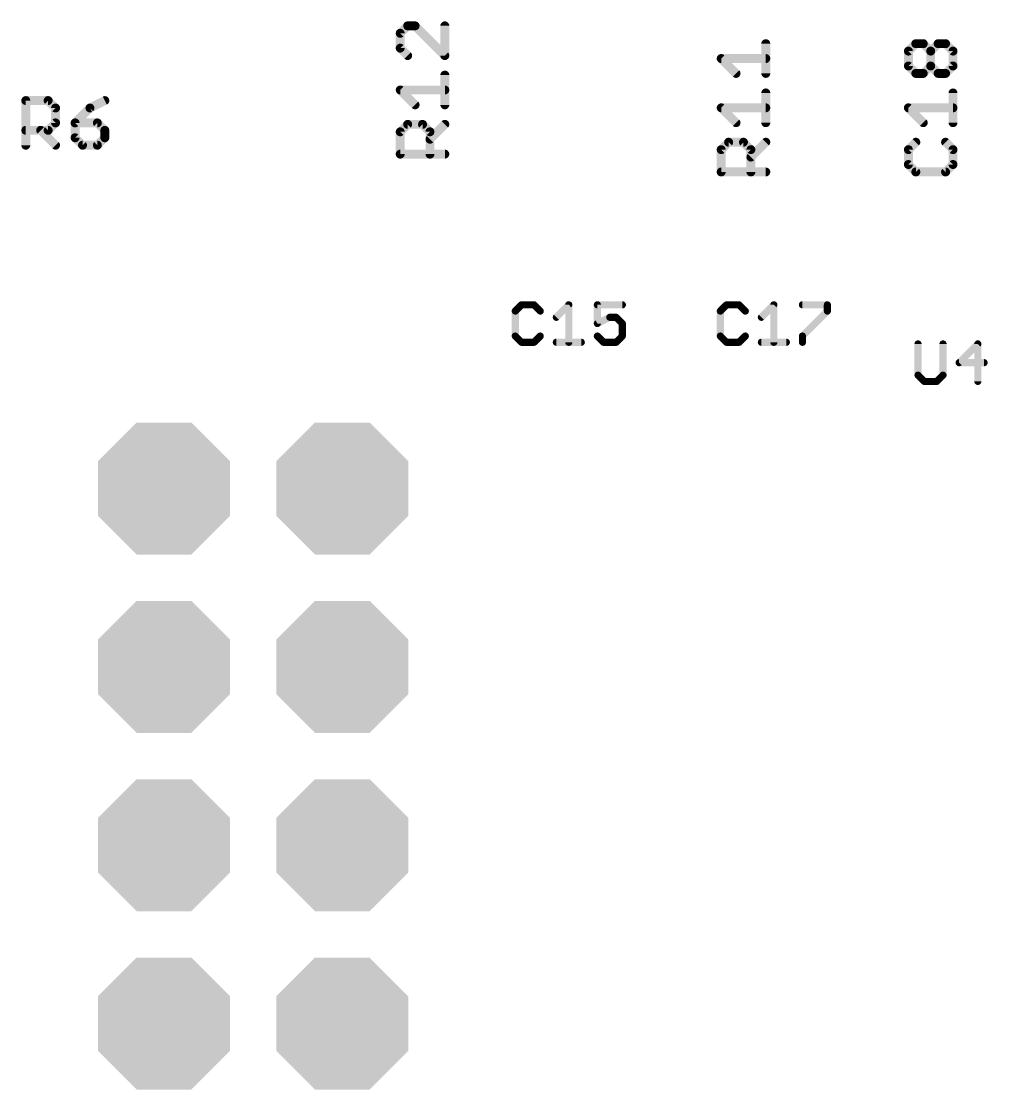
# Model space of a CAD drawing. Extents: x -38.3 to 35.6, y -39 to 39.9.
# Drawn here: x -14.73 to -0.97, y 10.49 to 25.7 of the extents above; entities that cross this region are included whole.
import ezdxf

# ---------------------------------------------------------------- set-up
doc = ezdxf.new("R2010")
doc.units = 0
doc.header["$MEASUREMENT"] = 0
doc.layers.get('0').update_dxf_attribs({"linetype": 'CONTINUOUS'})
doc.layers.add('25', color=253, linetype='CONTINUOUS')

# ---------------------------------------------------------------- blocks, each defined once
blk = doc.blocks.new('OCTAGONP')
at = {"const_width": 0.5}
blk.add_lwpolyline([(-0.25, -0.1036), (-0.25, 0.1036), (-0.1036, 0.25), (0.1036, 0.25), (0.25, 0.1036), (0.25, -0.1036), (0.1036, -0.25), (-0.1036, -0.25), (-0.25, -0.1036), (-0.25, 0.1036)], dxfattribs=at)

msp = doc.modelspace()

# ---------------------------------------------------------------- linework, layer by layer
at = {"layer": '25'}
for points, const_width in [([(-9.2291, 25.6395), (-9.335, 25.5335)], 0.127), ([(-9.335, 25.5335), (-9.335, 25.3217)], 0.127), ([(-9.1232, 25.6395), (-9.2291, 25.6395)], 0.127), ([(-8.6995, 25.2158), (-9.1232, 25.6395)], 0.127), ([(-8.6995, 25.6395), (-8.6995, 25.2158)], 0.127), ([(-4.1275, 24.9618), (-4.1275, 25.3855)], 0.127), ([(-2.096, 25.2795), (-1.9901, 25.3855)], 0.127), ([(-1.9901, 25.3855), (-1.8842, 25.3855)], 0.127), ([(-1.8842, 25.3855), (-1.7783, 25.2795)], 0.127), ([(-1.7783, 25.2795), (-1.6723, 25.3855)], 0.127), ([(-1.6723, 25.3855), (-1.5664, 25.3855)], 0.127), ([(-1.5664, 25.3855), (-1.4605, 25.2795)], 0.127), ([(-9.335, 25.3217), (-9.2291, 25.2158)], 0.127), ([(-2.096, 25.0677), (-2.096, 25.2795)], 0.127), ([(-1.7783, 25.0677), (-1.7783, 25.2795)], 0.127), ([(-1.4605, 25.2795), (-1.4605, 25.0677)], 0.127), ([(-4.5512, 24.9618), (-4.763, 25.1736)], 0.127), ([(-4.763, 25.1736), (-4.1275, 25.1736)], 0.127), ([(-1.9901, 24.9618), (-2.096, 25.0677)], 0.127), ([(-1.7783, 25.0677), (-1.8842, 24.9618)], 0.127), ([(-1.6723, 24.9618), (-1.7783, 25.0677)], 0.127), ([(-1.4605, 25.0677), (-1.5664, 24.9618)], 0.127), ([(-8.6995, 24.5141), (-8.6995, 24.9378)], 0.127), ([(-1.8842, 24.9618), (-1.9901, 24.9618)], 0.127), ([(-1.5664, 24.9618), (-1.6723, 24.9618)], 0.127), ([(-9.1232, 24.5141), (-9.335, 24.726)], 0.127), ([(-9.335, 24.726), (-8.6995, 24.726)], 0.127), ([(-4.1275, 24.2601), (-4.1275, 24.6838)], 0.127), ([(-1.4605, 24.2601), (-1.4605, 24.6838)], 0.127), ([(-14.6685, 23.9395), (-14.6685, 24.575)], 0.127), ([(-14.6685, 24.575), (-14.3507, 24.575)], 0.127), ([(-14.3507, 24.575), (-14.2448, 24.4691)], 0.127), ([(-14.2448, 24.4691), (-14.2448, 24.2573)], 0.127), ([(-13.755, 24.4691), (-13.9669, 24.2573)], 0.127), ([(-13.5432, 24.575), (-13.755, 24.4691)], 0.127), ([(-4.5512, 24.2601), (-4.763, 24.472)], 0.127), ([(-4.763, 24.472), (-4.1275, 24.472)], 0.127), ([(-1.8842, 24.2601), (-2.096, 24.472)], 0.127), ([(-2.096, 24.472), (-1.4605, 24.472)], 0.127), ([(-14.3507, 24.1513), (-14.6685, 24.1513)], 0.127), ([(-14.4567, 24.1513), (-14.2448, 23.9395)], 0.127), ([(-14.2448, 24.2573), (-14.3507, 24.1513)], 0.127), ([(-13.9669, 24.2573), (-13.9669, 24.0454)], 0.127), ([(-13.6491, 24.2573), (-13.9669, 24.2573)], 0.127), ([(-13.5432, 24.1513), (-13.6491, 24.2573)], 0.127), ([(-13.5432, 24.0454), (-13.5432, 24.1513)], 0.127), ([(-9.335, 24.1303), (-9.2291, 24.2362)], 0.127), ([(-9.335, 23.8125), (-9.335, 24.1303)], 0.127), ([(-9.2291, 24.2362), (-9.0173, 24.2362)], 0.127), ([(-9.0173, 24.2362), (-8.9113, 24.1303)], 0.127), ([(-8.9113, 24.0243), (-8.6995, 24.2362)], 0.127), ([(-8.9113, 24.1303), (-8.9113, 23.8125)], 0.127), ([(-13.9669, 24.0454), (-13.8609, 23.9395)], 0.127), ([(-13.6491, 23.9395), (-13.5432, 24.0454)], 0.127), ([(-4.763, 23.8763), (-4.6571, 23.9822)], 0.127), ([(-4.6571, 23.9822), (-4.4453, 23.9822)], 0.127), ([(-4.4453, 23.9822), (-4.3393, 23.8763)], 0.127), ([(-4.3393, 23.7703), (-4.1275, 23.9822)], 0.127), ([(-1.9901, 23.9822), (-2.096, 23.8763)], 0.127), ([(-1.4605, 23.8763), (-1.5664, 23.9822)], 0.127), ([(-13.8609, 23.9395), (-13.6491, 23.9395)], 0.127), ([(-4.763, 23.5585), (-4.763, 23.8763)], 0.127), ([(-4.3393, 23.8763), (-4.3393, 23.5585)], 0.127), ([(-2.096, 23.8763), (-2.096, 23.6644)], 0.127), ([(-1.4605, 23.6644), (-1.4605, 23.8763)], 0.127), ([(-8.6995, 23.8125), (-9.335, 23.8125)], 0.127), ([(-4.1275, 23.5585), (-4.763, 23.5585)], 0.127), ([(-2.096, 23.6644), (-1.9901, 23.5585)], 0.127), ([(-1.9901, 23.5585), (-1.5664, 23.5585)], 0.127), ([(-1.5664, 23.5585), (-1.4605, 23.6644)], 0.127), ([(-7.6072, 21.6667), (-7.6962, 21.5777)], 0.1016), ([(-7.6962, 21.5777), (-7.6962, 21.2218)], 0.1016), ([(-7.4293, 21.6667), (-7.6072, 21.6667)], 0.1016), ([(-7.3403, 21.5777), (-7.4293, 21.6667)], 0.1016), ([(-7.1115, 21.4887), (-6.9336, 21.6667)], 0.1016), ([(-6.9336, 21.6667), (-6.9336, 21.1328)], 0.1016), ([(-6.1709, 21.6667), (-6.5268, 21.6667)], 0.1016), ([(-6.5268, 21.6667), (-6.5268, 21.3997)], 0.1016), ([(-4.6862, 21.6667), (-4.7752, 21.5777)], 0.1016), ([(-4.7752, 21.5777), (-4.7752, 21.2218)], 0.1016), ([(-4.5083, 21.6667), (-4.6862, 21.6667)], 0.1016), ([(-4.4193, 21.5777), (-4.5083, 21.6667)], 0.1016), ([(-4.1905, 21.4887), (-4.0126, 21.6667)], 0.1016), ([(-4.0126, 21.6667), (-4.0126, 21.1328)], 0.1016), ([(-3.6058, 21.6667), (-3.2499, 21.6667)], 0.1016), ([(-3.2499, 21.5777), (-3.6058, 21.2218)], 0.1016), ([(-3.2499, 21.6667), (-3.2499, 21.5777)], 0.1016), ([(-6.5268, 21.3997), (-6.3489, 21.4887)], 0.1016), ([(-6.3489, 21.4887), (-6.2599, 21.4887)], 0.1016), ([(-6.2599, 21.4887), (-6.1709, 21.3997)], 0.1016), ([(-6.1709, 21.3997), (-6.1709, 21.2218)], 0.1016), ([(-7.6962, 21.2218), (-7.6072, 21.1328)], 0.1016), ([(-7.6072, 21.1328), (-7.4293, 21.1328)], 0.1016), ([(-7.4293, 21.1328), (-7.3403, 21.2218)], 0.1016), ([(-7.1115, 21.1328), (-6.7556, 21.1328)], 0.1016), ([(-6.4378, 21.1328), (-6.5268, 21.2218)], 0.1016), ([(-6.2599, 21.1328), (-6.4378, 21.1328)], 0.1016), ([(-6.1709, 21.2218), (-6.2599, 21.1328)], 0.1016), ([(-4.7752, 21.2218), (-4.6862, 21.1328)], 0.1016), ([(-4.6862, 21.1328), (-4.5083, 21.1328)], 0.1016), ([(-4.5083, 21.1328), (-4.4193, 21.2218)], 0.1016), ([(-4.1905, 21.1328), (-3.8346, 21.1328)], 0.1016), ([(-3.6058, 21.2218), (-3.6058, 21.1328)], 0.1016), ([(-1.9586, 21.1097), (-1.9586, 20.6648)], 0.1016), ([(-1.6027, 20.6648), (-1.6027, 21.1097)], 0.1016), ([(-1.107, 21.1097), (-1.3739, 20.8427)], 0.1016), ([(-1.107, 20.5758), (-1.107, 21.1097)], 0.1016), ([(-1.3739, 20.8427), (-1.018, 20.8427)], 0.1016), ([(-1.9586, 20.6648), (-1.8696, 20.5758)], 0.1016), ([(-1.6917, 20.5758), (-1.6027, 20.6648)], 0.1016), ([(-1.8696, 20.5758), (-1.6917, 20.5758)], 0.1016)]:
    msp.add_lwpolyline(points, dxfattribs=dict(at, const_width=const_width))
for points, const_width in [([(-9.3033, 25.5335, 1), (-9.3668, 25.5335)], 0.0635), ([(-9.3575, 25.556, 1), (-9.3126, 25.5111)], 0.0635), ([(-9.2291, 25.6712, 1), (-9.2291, 25.6077)], 0.0635), ([(-9.2067, 25.617, 1), (-9.2516, 25.6619)], 0.0635), ([(-9.1007, 25.6619, 1), (-9.1456, 25.617)], 0.0635), ([(-9.1232, 25.6077, 1), (-9.1232, 25.6712)], 0.0635), ([(-8.6677, 25.6395, 1), (-8.7313, 25.6395)], 0.0635), ([(-4.0958, 25.3855, 1), (-4.1593, 25.3855)], 0.0635), ([(-1.9901, 25.4172, 1), (-1.9901, 25.3537)], 0.0635), ([(-1.9677, 25.363, 1), (-2.0126, 25.4079)], 0.0635), ([(-1.8617, 25.4079, 1), (-1.9066, 25.363)], 0.0635), ([(-1.8842, 25.3537, 1), (-1.8842, 25.4172)], 0.0635), ([(-1.6723, 25.4172, 1), (-1.6723, 25.3537)], 0.0635), ([(-1.6499, 25.363, 1), (-1.6948, 25.4079)], 0.0635), ([(-1.544, 25.4079, 1), (-1.5889, 25.363)], 0.0635), ([(-1.5664, 25.3537, 1), (-1.5664, 25.4172)], 0.0635), ([(-9.3126, 25.3441, 1), (-9.3575, 25.2992)], 0.0635), ([(-9.3668, 25.3217, 1), (-9.3033, 25.3217)], 0.0635), ([(-9.2516, 25.1933, 1), (-9.2067, 25.2382)], 0.0635), ([(-8.722, 25.1933, 1), (-8.677, 25.2382)], 0.0635), ([(-2.0643, 25.2795, 1), (-2.1278, 25.2795)], 0.0635), ([(-2.1185, 25.302, 1), (-2.0736, 25.2571)], 0.0635), ([(-1.7465, 25.2795, 1), (-1.81, 25.2795)], 0.0635), ([(-1.8007, 25.302, 1), (-1.7558, 25.2571)], 0.0635), ([(-1.8007, 25.2571, 1), (-1.7558, 25.302)], 0.0635), ([(-1.4288, 25.2795, 1), (-1.4923, 25.2795)], 0.0635), ([(-1.483, 25.2571, 1), (-1.438, 25.302)], 0.0635), ([(-8.7313, 25.2158, 1), (-8.6677, 25.2158)], 0.0635), ([(-4.763, 25.2054, 1), (-4.763, 25.1419)], 0.0635), ([(-4.7406, 25.1961, 1), (-4.7855, 25.1512)], 0.0635), ([(-4.1275, 25.1419, 1), (-4.1275, 25.2054)], 0.0635), ([(-2.0736, 25.0901, 1), (-2.1185, 25.0452)], 0.0635), ([(-1.7558, 25.0901, 1), (-1.8007, 25.0452)], 0.0635), ([(-1.7558, 25.0452, 1), (-1.8007, 25.0901)], 0.0635), ([(-1.438, 25.0452, 1), (-1.483, 25.0901)], 0.0635), ([(-8.6677, 24.9378, 1), (-8.7313, 24.9378)], 0.0635), ([(-4.5736, 24.9393, 1), (-4.5287, 24.9842)], 0.0635), ([(-4.1593, 24.9618, 1), (-4.0958, 24.9618)], 0.0635), ([(-2.1278, 25.0677, 1), (-2.0643, 25.0677)], 0.0635), ([(-1.9901, 24.9935, 1), (-1.9901, 24.93)], 0.0635), ([(-2.0126, 24.9393, 1), (-1.9677, 24.9842)], 0.0635), ([(-1.9066, 24.9842, 1), (-1.8617, 24.9393)], 0.0635), ([(-1.8842, 24.93, 1), (-1.8842, 24.9935)], 0.0635), ([(-1.81, 25.0677, 1), (-1.7465, 25.0677)], 0.0635), ([(-1.6723, 24.9935, 1), (-1.6723, 24.93)], 0.0635), ([(-1.6948, 24.9393, 1), (-1.6499, 24.9842)], 0.0635), ([(-1.5889, 24.9842, 1), (-1.544, 24.9393)], 0.0635), ([(-1.5664, 24.93, 1), (-1.5664, 24.9935)], 0.0635), ([(-1.4923, 25.0677, 1), (-1.4288, 25.0677)], 0.0635), ([(-9.3126, 24.7484, 1), (-9.3575, 24.7035)], 0.0635), ([(-9.335, 24.7577, 1), (-9.335, 24.6942)], 0.0635), ([(-8.6995, 24.6942, 1), (-8.6995, 24.7577)], 0.0635), ([(-4.0958, 24.6838, 1), (-4.1593, 24.6838)], 0.0635), ([(-1.4288, 24.6838, 1), (-1.4923, 24.6838)], 0.0635), ([(-14.6367, 24.575, 1), (-14.7003, 24.575)], 0.0635), ([(-14.6685, 24.6068, 1), (-14.6685, 24.5433)], 0.0635), ([(-14.3283, 24.5975, 1), (-14.3732, 24.5526)], 0.0635), ([(-14.3507, 24.5433, 1), (-14.3507, 24.6068)], 0.0635), ([(-14.2131, 24.4691, 1), (-14.2766, 24.4691)], 0.0635), ([(-14.2673, 24.4467, 1), (-14.2224, 24.4916)], 0.0635), ([(-13.7692, 24.4975, 1), (-13.7408, 24.4407)], 0.0635), ([(-13.7326, 24.4467, 1), (-13.7775, 24.4916)], 0.0635), ([(-13.529, 24.5466, 1), (-13.5574, 24.6034)], 0.0635), ([(-9.1456, 24.4917, 1), (-9.1007, 24.5366)], 0.0635), ([(-8.7313, 24.5141, 1), (-8.6677, 24.5141)], 0.0635), ([(-4.7406, 24.4944, 1), (-4.7855, 24.4495)], 0.0635), ([(-4.763, 24.5037, 1), (-4.763, 24.4402)], 0.0635), ([(-4.1275, 24.4402, 1), (-4.1275, 24.5037)], 0.0635), ([(-2.0736, 24.4944, 1), (-2.1185, 24.4495)], 0.0635), ([(-2.096, 24.5037, 1), (-2.096, 24.4402)], 0.0635), ([(-1.4605, 24.4402, 1), (-1.4605, 24.5037)], 0.0635), ([(-14.6685, 24.1831, 1), (-14.6685, 24.1196)], 0.0635), ([(-14.4342, 24.1738, 1), (-14.4791, 24.1289)], 0.0635), ([(-14.3732, 24.1738, 1), (-14.3283, 24.1289)], 0.0635), ([(-14.3507, 24.1196, 1), (-14.3507, 24.1831)], 0.0635), ([(-14.2766, 24.2573, 1), (-14.2131, 24.2573)], 0.0635), ([(-14.2224, 24.2348, 1), (-14.2673, 24.2797)], 0.0635), ([(-13.9351, 24.2573, 1), (-13.9986, 24.2573)], 0.0635), ([(-13.9669, 24.289, 1), (-13.9669, 24.2255)], 0.0635), ([(-13.9893, 24.2797, 1), (-13.9444, 24.2348)], 0.0635), ([(-13.6266, 24.2797, 1), (-13.6715, 24.2348)], 0.0635), ([(-13.6491, 24.2255, 1), (-13.6491, 24.289)], 0.0635), ([(-13.5114, 24.1513, 1), (-13.5749, 24.1513)], 0.0635), ([(-13.5656, 24.1289, 1), (-13.5207, 24.1738)], 0.0635), ([(-9.3033, 24.1303, 1), (-9.3668, 24.1303)], 0.0635), ([(-9.2291, 24.2679, 1), (-9.2291, 24.2044)], 0.0635), ([(-9.2067, 24.2137, 1), (-9.2516, 24.2586)], 0.0635), ([(-8.9948, 24.2586, 1), (-9.0397, 24.2137)], 0.0635), ([(-9.0173, 24.2044, 1), (-9.0173, 24.2679)], 0.0635), ([(-8.8796, 24.1303, 1), (-8.9431, 24.1303)], 0.0635), ([(-8.677, 24.2137, 1), (-8.722, 24.2586)], 0.0635), ([(-4.5736, 24.2377, 1), (-4.5287, 24.2826)], 0.0635), ([(-4.1593, 24.2601, 1), (-4.0958, 24.2601)], 0.0635), ([(-1.9066, 24.2377, 1), (-1.8617, 24.2826)], 0.0635), ([(-1.4923, 24.2601, 1), (-1.4288, 24.2601)], 0.0635), ([(-13.9986, 24.0454, 1), (-13.9351, 24.0454)], 0.0635), ([(-13.9444, 24.0679, 1), (-13.9893, 24.023)], 0.0635), ([(-13.5749, 24.0454, 1), (-13.5114, 24.0454)], 0.0635), ([(-13.5207, 24.023, 1), (-13.5656, 24.0679)], 0.0635), ([(-9.3575, 24.1527, 1), (-9.3126, 24.1078)], 0.0635), ([(-8.9338, 24.0468, 1), (-8.8889, 24.0019)], 0.0635), ([(-8.9338, 24.1078, 1), (-8.8889, 24.1527)], 0.0635), ([(-4.6571, 24.0139, 1), (-4.6571, 23.9504)], 0.0635), ([(-4.6347, 23.9597, 1), (-4.6796, 24.0046)], 0.0635), ([(-4.4228, 24.0046, 1), (-4.4677, 23.9597)], 0.0635), ([(-4.4453, 23.9504, 1), (-4.4453, 24.0139)], 0.0635), ([(-4.105, 23.9597, 1), (-4.15, 24.0046)], 0.0635), ([(-1.9677, 23.9597, 1), (-2.0126, 24.0046)], 0.0635), ([(-1.544, 24.0046, 1), (-1.5889, 23.9597)], 0.0635), ([(-14.7003, 23.9395, 1), (-14.6367, 23.9395)], 0.0635), ([(-14.2673, 23.917, 1), (-14.2224, 23.962)], 0.0635), ([(-13.8609, 23.9713, 1), (-13.8609, 23.9078)], 0.0635), ([(-13.8834, 23.917, 1), (-13.8385, 23.962)], 0.0635), ([(-13.6715, 23.962, 1), (-13.6266, 23.917)], 0.0635), ([(-13.6491, 23.9078, 1), (-13.6491, 23.9713)], 0.0635), ([(-4.7313, 23.8763, 1), (-4.7948, 23.8763)], 0.0635), ([(-4.7855, 23.8987, 1), (-4.7406, 23.8538)], 0.0635), ([(-4.3076, 23.8763, 1), (-4.3711, 23.8763)], 0.0635), ([(-4.3618, 23.8538, 1), (-4.3169, 23.8987)], 0.0635), ([(-2.0643, 23.8763, 1), (-2.1278, 23.8763)], 0.0635), ([(-2.1185, 23.8987, 1), (-2.0736, 23.8538)], 0.0635), ([(-1.4288, 23.8763, 1), (-1.4923, 23.8763)], 0.0635), ([(-1.483, 23.8538, 1), (-1.438, 23.8987)], 0.0635), ([(-9.335, 23.8442, 1), (-9.335, 23.7808)], 0.0635), ([(-9.3668, 23.8125, 1), (-9.3033, 23.8125)], 0.0635), ([(-8.9431, 23.8125, 1), (-8.8796, 23.8125)], 0.0635), ([(-8.6995, 23.7808, 1), (-8.6995, 23.8442)], 0.0635), ([(-4.3618, 23.7928, 1), (-4.3169, 23.7479)], 0.0635), ([(-4.7948, 23.5585, 1), (-4.7313, 23.5585)], 0.0635), ([(-4.763, 23.5903, 1), (-4.763, 23.5268)], 0.0635), ([(-4.3711, 23.5585, 1), (-4.3076, 23.5585)], 0.0635), ([(-4.1275, 23.5268, 1), (-4.1275, 23.5903)], 0.0635), ([(-2.1278, 23.6644, 1), (-2.0643, 23.6644)], 0.0635), ([(-2.0736, 23.6869, 1), (-2.1185, 23.642)], 0.0635), ([(-1.9901, 23.5903, 1), (-1.9901, 23.5268)], 0.0635), ([(-2.0126, 23.536, 1), (-1.9677, 23.581)], 0.0635), ([(-1.5889, 23.581, 1), (-1.544, 23.536)], 0.0635), ([(-1.5664, 23.5268, 1), (-1.5664, 23.5903)], 0.0635), ([(-1.4923, 23.6644, 1), (-1.4288, 23.6644)], 0.0635), ([(-1.438, 23.642, 1), (-1.483, 23.6869)], 0.0635), ([(-7.6708, 21.5777, 1), (-7.7216, 21.5777)], 0.0508), ([(-7.7142, 21.5956, 1), (-7.6782, 21.5597)], 0.0508), ([(-7.6072, 21.6921, 1), (-7.6072, 21.6413)], 0.0508), ([(-7.5893, 21.6487, 1), (-7.6252, 21.6846)], 0.0508), ([(-7.4113, 21.6846, 1), (-7.4472, 21.6487)], 0.0508), ([(-7.4293, 21.6413, 1), (-7.4293, 21.6921)], 0.0508), ([(-7.3583, 21.5597, 1), (-7.3223, 21.5956)], 0.0508), ([(-6.9082, 21.6667, 1), (-6.959, 21.6667)], 0.0508), ([(-6.9156, 21.6487, 1), (-6.9515, 21.6846)], 0.0508), ([(-6.5268, 21.6921, 1), (-6.5268, 21.6413)], 0.0508), ([(-6.5014, 21.6667, 1), (-6.5522, 21.6667)], 0.0508), ([(-6.1709, 21.6413, 1), (-6.1709, 21.6921)], 0.0508), ([(-4.7498, 21.5777, 1), (-4.8006, 21.5777)], 0.0508), ([(-4.7932, 21.5956, 1), (-4.7572, 21.5597)], 0.0508), ([(-4.6862, 21.6921, 1), (-4.6862, 21.6413)], 0.0508), ([(-4.6683, 21.6487, 1), (-4.7042, 21.6846)], 0.0508), ([(-4.4903, 21.6846, 1), (-4.5262, 21.6487)], 0.0508), ([(-4.5083, 21.6413, 1), (-4.5083, 21.6921)], 0.0508), ([(-4.4373, 21.5597, 1), (-4.4013, 21.5956)], 0.0508), ([(-3.9872, 21.6667, 1), (-4.038, 21.6667)], 0.0508), ([(-3.9946, 21.6487, 1), (-4.0305, 21.6846)], 0.0508), ([(-3.6058, 21.6921, 1), (-3.6058, 21.6413)], 0.0508), ([(-3.2245, 21.6667, 1), (-3.2753, 21.6667)], 0.0508), ([(-3.2753, 21.5777, 1), (-3.2245, 21.5777)], 0.0508), ([(-3.2319, 21.5597, 1), (-3.2679, 21.5956)], 0.0508), ([(-3.2499, 21.6413, 1), (-3.2499, 21.6921)], 0.0508), ([(-7.1295, 21.5067, 1), (-7.0935, 21.4707)], 0.0508), ([(-6.3489, 21.5141, 1), (-6.3489, 21.4633)], 0.0508), ([(-6.3375, 21.466, 1), (-6.3602, 21.5114)], 0.0508), ([(-6.2419, 21.5067, 1), (-6.2778, 21.4707)], 0.0508), ([(-6.2599, 21.4633, 1), (-6.2599, 21.5141)], 0.0508), ([(-6.1455, 21.3997, 1), (-6.1963, 21.3997)], 0.0508), ([(-4.2085, 21.5067, 1), (-4.1725, 21.4707)], 0.0508), ([(-6.5382, 21.4224, 1), (-6.5154, 21.377)], 0.0508), ([(-6.5522, 21.3997, 1), (-6.5014, 21.3997)], 0.0508), ([(-6.1889, 21.3818, 1), (-6.1529, 21.4177)], 0.0508), ([(-7.6782, 21.2397, 1), (-7.7142, 21.2038)], 0.0508), ([(-7.7216, 21.2218, 1), (-7.6708, 21.2218)], 0.0508), ([(-7.6072, 21.1582, 1), (-7.6072, 21.1074)], 0.0508), ([(-7.6252, 21.1148, 1), (-7.5893, 21.1508)], 0.0508), ([(-7.4472, 21.1508, 1), (-7.4113, 21.1148)], 0.0508), ([(-7.4293, 21.1074, 1), (-7.4293, 21.1582)], 0.0508), ([(-7.3223, 21.2038, 1), (-7.3583, 21.2397)], 0.0508), ([(-7.1115, 21.1582, 1), (-7.1115, 21.1074)], 0.0508), ([(-6.959, 21.1328, 1), (-6.9082, 21.1328)], 0.0508), ([(-6.7556, 21.1074, 1), (-6.7556, 21.1582)], 0.0508), ([(-6.5088, 21.2397, 1), (-6.5448, 21.2038)], 0.0508), ([(-6.4378, 21.1582, 1), (-6.4378, 21.1074)], 0.0508), ([(-6.4558, 21.1148, 1), (-6.4199, 21.1508)], 0.0508), ([(-6.2778, 21.1508, 1), (-6.2419, 21.1148)], 0.0508), ([(-6.2599, 21.1074, 1), (-6.2599, 21.1582)], 0.0508), ([(-6.1963, 21.2218, 1), (-6.1455, 21.2218)], 0.0508), ([(-6.1529, 21.2038, 1), (-6.1889, 21.2397)], 0.0508), ([(-4.7572, 21.2397, 1), (-4.7932, 21.2038)], 0.0508), ([(-4.8006, 21.2218, 1), (-4.7498, 21.2218)], 0.0508), ([(-4.6862, 21.1582, 1), (-4.6862, 21.1074)], 0.0508), ([(-4.7042, 21.1148, 1), (-4.6683, 21.1508)], 0.0508), ([(-4.5262, 21.1508, 1), (-4.4903, 21.1148)], 0.0508), ([(-4.5083, 21.1074, 1), (-4.5083, 21.1582)], 0.0508), ([(-4.4013, 21.2038, 1), (-4.4373, 21.2397)], 0.0508), ([(-4.1905, 21.1582, 1), (-4.1905, 21.1074)], 0.0508), ([(-4.038, 21.1328, 1), (-3.9872, 21.1328)], 0.0508), ([(-3.8346, 21.1074, 1), (-3.8346, 21.1582)], 0.0508), ([(-3.5804, 21.2218, 1), (-3.6312, 21.2218)], 0.0508), ([(-3.6238, 21.2397, 1), (-3.5878, 21.2038)], 0.0508), ([(-3.6312, 21.1328, 1), (-3.5804, 21.1328)], 0.0508), ([(-1.9332, 21.1097, 1), (-1.984, 21.1097)], 0.0508), ([(-1.5773, 21.1097, 1), (-1.6281, 21.1097)], 0.0508), ([(-1.0816, 21.1097, 1), (-1.1324, 21.1097)], 0.0508), ([(-1.089, 21.0917, 1), (-1.1249, 21.1276)], 0.0508), ([(-1.3739, 20.8681, 1), (-1.3739, 20.8173)], 0.0508), ([(-1.3919, 20.8607, 1), (-1.3559, 20.8248)], 0.0508), ([(-1.018, 20.8173, 1), (-1.018, 20.8681)], 0.0508), ([(-1.9406, 20.6827, 1), (-1.9766, 20.6468)], 0.0508), ([(-1.984, 20.6648, 1), (-1.9332, 20.6648)], 0.0508), ([(-1.6281, 20.6648, 1), (-1.5773, 20.6648)], 0.0508), ([(-1.5847, 20.6468, 1), (-1.6207, 20.6827)], 0.0508), ([(-1.8696, 20.6012, 1), (-1.8696, 20.5504)], 0.0508), ([(-1.8876, 20.5578, 1), (-1.8517, 20.5938)], 0.0508), ([(-1.7096, 20.5938, 1), (-1.6737, 20.5578)], 0.0508), ([(-1.6917, 20.5504, 1), (-1.6917, 20.6012)], 0.0508), ([(-1.1324, 20.5758, 1), (-1.0816, 20.5758)], 0.0508)]:
    msp.add_lwpolyline(points, format="xyb", dxfattribs=dict(at, const_width=const_width))

# ---------------------------------------------------------------- block references
at = {"layer": '25', "xscale": 1.879599999999999, "yscale": 1.879599999999999, "rotation": 90}
for p in [(-12.7, 19.05), (-12.7, 19.05), (-10.16, 19.05), (-10.16, 19.05), (-12.7, 16.51), (-12.7, 16.51), (-10.16, 16.51), (-10.16, 16.51), (-12.7, 13.97), (-12.7, 13.97), (-10.16, 13.97), (-10.16, 13.97), (-12.7, 11.43), (-12.7, 11.43), (-10.16, 11.43), (-10.16, 11.43)]:
    msp.add_blockref('OCTAGONP', p, dxfattribs=at)

doc.saveas('drawing.dxf')
